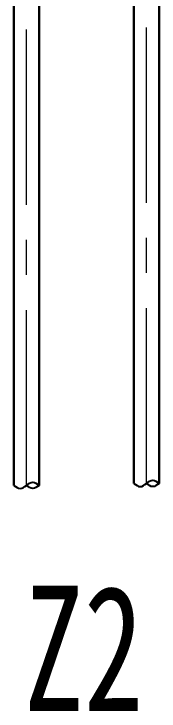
# Model space of a CAD drawing. Extents: x 1767995 to 4174245, y 542814 to 862564.
# Drawn here: x 2005825 to 2009455, y 797674 to 815062 of the extents above; entities that cross this region are included whole.
import ezdxf

# ---------------------------------------------------------------- set-up
doc = ezdxf.new("R2010")
doc.units = 0
doc.header["$LTSCALE"] = 3500.000000000002
doc.linetypes.add('CENTER', pattern=[2, 1.25, -0.25, 0.25, -0.25])
for name, color, linetype, lineweight in [('1粗实线', 1, 'Continuous', 30), ('3中心线', 6, 'CENTER', 18), ('5文本', 7, 'Continuous', 15)]:
    doc.layers.add(name, color=color, linetype=linetype, lineweight=lineweight)
doc.layers.add('M_Prof', color=2, linetype='Continuous')
doc.styles.add('图内文字', font='仿宋_GB2312.TTF', dxfattribs={"width": 0.7})

msp = doc.modelspace()

# ---------------------------------------------------------------- linework, layer by layer
at = {"layer": '1粗实线'}
for p, q in [((2005824.98061718, 803302.5033487107), (2005824.98061718, 830698.782106485)), ((2006454.98061718, 803302.5033487107), (2006454.980617181, 830698.7277843275)), ((2008824.98061718, 803351.2709098936), (2008824.98061718, 830698.782106485)), ((2009454.98061718, 803351.2709098936), (2009454.980617181, 830698.7277843275))]:
    msp.add_line(p, q, dxfattribs=at)
at = {"layer": '3中心线'}
for p, q in [((2006139.98061718, 803302.5033487107), (2006139.98061718, 830698.7821064848)), ((2009139.98061718, 803351.2709098936), (2009139.98061718, 830698.7821064848))]:
    msp.add_line(p, q, dxfattribs=at)
at = {"layer": 'M_Prof'}
for points in [[(2005824.98061718, 803302.5033487107), (2005982.48061718, 803223.7533487107), (2006139.98061718, 803302.5033487107), (2006297.48061718, 803381.2533487107), (2006454.98061718, 803302.5033487107)], [(2006454.98061718, 803302.5033487107), (2006297.48061718, 803223.7533487107), (2006139.98061718, 803302.5033487107)], [(2008824.98061718, 803351.2709098936), (2008982.48061718, 803272.5209098936), (2009139.98061718, 803351.2709098936), (2009297.48061718, 803430.0209098936), (2009454.98061718, 803351.2709098936)], [(2009454.98061718, 803351.2709098936), (2009297.48061718, 803272.5209098936), (2009139.98061718, 803351.2709098936)]]:
    msp.add_spline(points, degree=3, dxfattribs=at)

# ---------------------------------------------------------------- texts
at = {"layer": '5文本', "insert": (2006084.027612342, 800799.4439482242), "char_height": 3125, "attachment_point": 1, "style": '图内文字'}
msp.add_mtext('Z2', dxfattribs=at)

doc.saveas('drawing.dxf')
